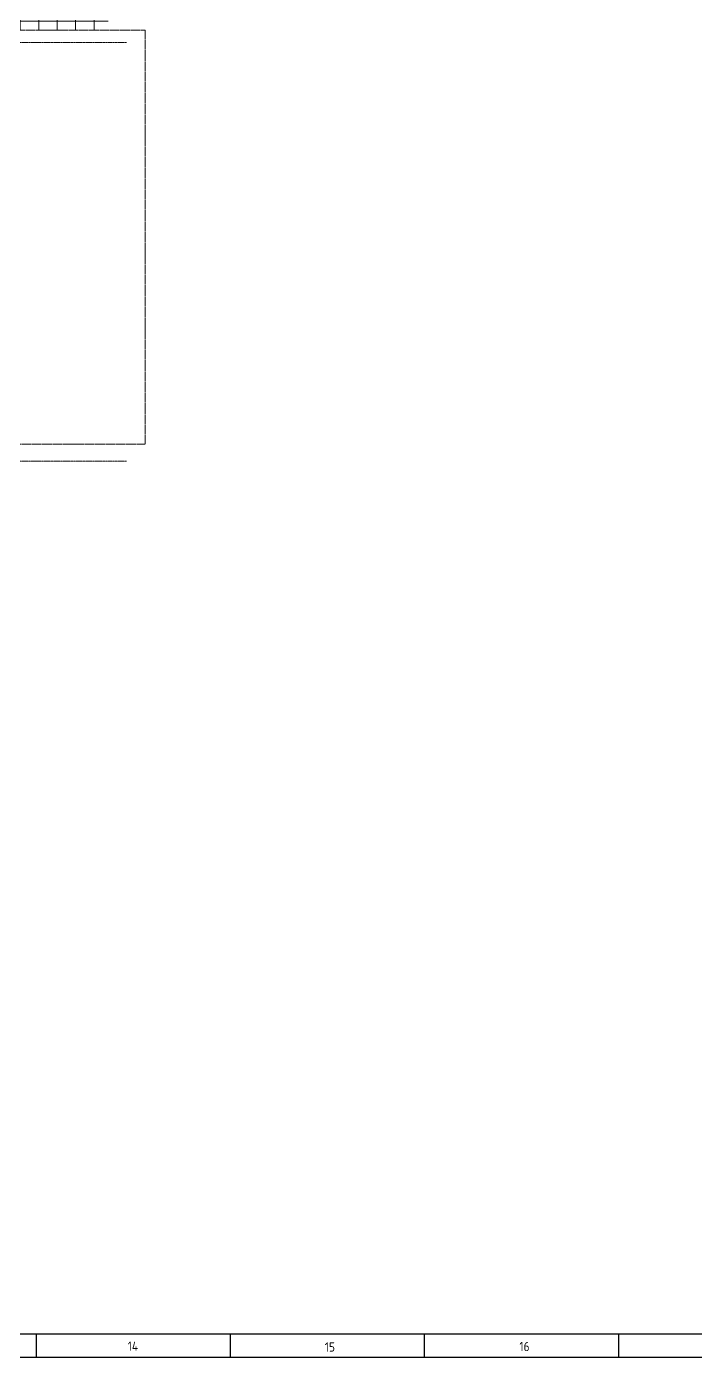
# Model space of a CAD drawing. Header units: inches. Extents: x 985 to 11353, y 526 to 2181.
# Drawn here: x 9020 to 9292, y 1067 to 1608 of the extents above; entities that cross this region are included whole.
import ezdxf

# ---------------------------------------------------------------- set-up
doc = ezdxf.new("R2010")
doc.units = ezdxf.units.IN
doc.header["$MEASUREMENT"] = 0
doc.linetypes.add('DASH', pattern=[0.35, 0.25, -0.1])
doc.linetypes.add('PHANTOMX2', pattern=[5, 2.5, -0.5, 0.5, -0.5, 0.5, -0.5])
doc.layers.add('CABLE ROUTE FOR TOTAL PLANE-EMBED 2_DWG$0$SILICAGEL BORDER', color=7, linetype='Continuous')
for name, color, linetype, lineweight in [('grid', 9, 'Continuous', 13), ('HACTH', 8, 'Continuous', 9), ('Porch', 90, 'Continuous', 15)]:
    doc.layers.add(name, color=color, linetype=linetype, lineweight=lineweight)
doc.styles.get("Standard").update_dxf_attribs({"font": 'isocp3.shx'})

# ---------------------------------------------------------------- blocks, each defined once
blk = doc.blocks.new('240A1')
at = {"color": 0, "lineweight": -3}
for p, q in [((1045821.62, 286251.35), (1045821.62, 286246.35)), ((1045863.67, 286251.35), (1045863.67, 286246.35)), ((1045905.72, 286251.35), (1045905.72, 286246.35)), ((1045947.77, 286251.35), (1045947.77, 286246.35))]:
    blk.add_line(p, q, dxfattribs=at)
at = {"color": 5, "lineweight": -3}
blk.add_lwpolyline([(1045274.97, 286840.35), (1046115.97, 286840.35), (1046115.97, 286246.35), (1045274.97, 286246.35)], close=True, dxfattribs=at)
at = {"color": 0, "lineweight": -3}
blk.add_lwpolyline([(1045279.97, 286835.35), (1046110.97, 286835.35), (1046110.97, 286251.35), (1045279.97, 286251.35)], close=True, dxfattribs=at)
at = {"lineweight": -3, "char_height": 2, "attachment_point": 1}
for s, insert in [('14', (1045841.46, 286249.77)), ('16', (1045926.33, 286249.71)), ('15', (1045884.16, 286249.59))]:
    blk.add_mtext_dynamic_manual_height_columns(s, width=2, gutter_width=1, heights=[0], dxfattribs=dict(at, insert=insert))

msp = doc.modelspace()

# ---------------------------------------------------------------- hatches: boundary and pattern name
at = {"layer": 'HACTH', "ltscale": 10}
h = msp.add_hatch(dxfattribs=at)
h.set_pattern_fill('ANSI37', color=256, scale=60, angle=45, style=0)
h.set_pattern_definition([(90, (-131187.144, -169930.0044), (-7.5, 1e-15), []), (180, (-131187.144, -169930.0044), (-1e-15, -7.5), [])])
h.paths.add_polyline_path([(8998.56, 1810.28), (8998.56, 1798.28), (8998.56, 1791.28), (9016.56, 1791.28), (9016.56, 1721.28), (8998.56, 1721.28), (8998.56, 1695.28), (9016.56, 1695.28), (9016.56, 1625.28), (8998.56, 1625.28), (8998.56, 1606.28), (9053.57, 1606.28), (9053.57, 1865.29), (8998.56, 1865.29), (8647.06, 1865.29), (8647.06, 1810.28), (8658.32, 1810.28), (8658.32, 1828.28), (8728.32, 1828.28), (8728.32, 1810.28), (8752.56, 1810.28), (8752.56, 1828.28), (8822.56, 1828.28), (8822.56, 1810.28), (8832.56, 1810.28), (8887.4, 1810.28), (8887.4, 1828.28), (8957.4, 1828.28), (8957.4, 1810.28), (8986.56, 1810.28)])
h.paths.add_polyline_path([(8514.56, 1810.28), (8514.56, 1865.29), (8329.56, 1865.29), (8329.56, 1810.28), (8389.56, 1810.28), (8401.56, 1810.28)])

# ---------------------------------------------------------------- linework, layer by layer
at = {"layer": 'grid', "linetype": 'PHANTOMX2', "ltscale": 0.2}
for p, q in [((9061.02, 1601.28), (8292.32, 1601.28)), ((9061.02, 1431.28), (8292.32, 1431.28))]:
    msp.add_line(p, q, dxfattribs=at)
at = {"layer": 'Porch', "linetype": 'DASH', "ltscale": 1.5}
msp.add_lwpolyline([(8998.56, 1606.28), (9068.57, 1606.28), (9068.57, 1438.28), (8998.56, 1438.28)], dxfattribs=at)

# ---------------------------------------------------------------- block references
at = {"layer": 'CABLE ROUTE FOR TOTAL PLANE-EMBED 2_DWG$0$SILICAGEL BORDER', "color": 7, "xscale": 1.875, "yscale": 1.875, "zscale": 1.875}
msp.add_blockref('240A1', (-1951891.19, -535644.44), dxfattribs=at)

doc.saveas('drawing.dxf')
